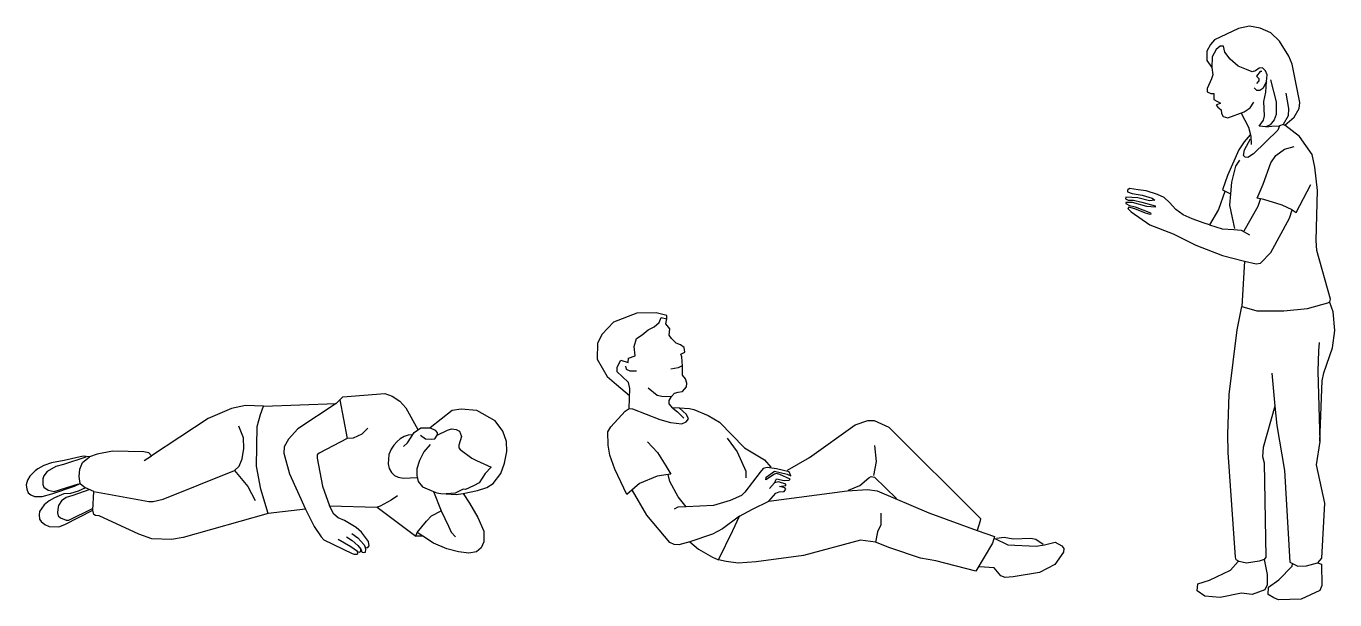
# Model space of a CAD drawing. Header units: millimetres. Extents: x 1284 to 35279, y 955 to 12847.
# Drawn here: x 9924 to 13665, y 978 to 2617 of the extents above; entities that cross this region are included whole.
import ezdxf

# ---------------------------------------------------------------- set-up
doc = ezdxf.new("R2010")
doc.units = ezdxf.units.MM
doc.header["$LTSCALE"] = 20

# ---------------------------------------------------------------- blocks, each defined once
blk = doc.blocks.new('人物動作（CAD素材.com）54')
at = {"color": 0, "linetype": 'ByBlock', "lineweight": -2}
for points in [[(-11.6, 1446.8), (-3.9, 1402.7), (-4.2, 1382.4), (-18.7, 1357.6), (-14.2, 1355.3), (12.6, 1378.8), (26.5, 1403.3), (29, 1420.1), (6.5, 1529.7), (-2.2, 1552.9), (-29.6, 1595.8), (-54.1, 1619), (-84.4, 1632.8), (-115, 1638.3), (-146.3, 1631.9), (-215.3, 1599), (-226.6, 1586.1), (-236.9, 1566.8), (-236.9, 1540.6), (-223, 1520.7)], [(-66.1, 1480.7), (-64.1, 1499.4), (-69.3, 1510.3), (-78.3, 1519.1), (-87.3, 1518.1), (-97.6, 1510.3), (-107.6, 1508.1), (-123.7, 1514.2), (-147.9, 1524.5), (-170.2, 1544.5), (-185.3, 1564.5), (-189.2, 1581.3), (-198.8, 1580.9), (-210.8, 1571.3), (-222, 1550.6), (-223, 1520.7), (-219.8, 1499.5), (-223.2, 1487.9), (-236.3, 1460.4), (-236.3, 1450.7), (-225.1, 1445.9), (-217.4, 1445.9), (-217.4, 1428.5), (-198.1, 1418.3), (-210.1, 1413), (-205.3, 1407.2), (-195.6, 1399), (-194.7, 1388.8), (-190.3, 1380.1), (-176.8, 1376.3), (-130.4, 1393.2), (-113.5, 1405.3), (-102.8, 1421.2)], [(-80.2, 1508.4), (-84.4, 1509.1), (-95.1, 1495.2), (-88.6, 1488.8), (-88.6, 1482.6), (-94.7, 1474.2)], [(-55.4, 1484.6), (-39, 1421.7), (-39, 1386), (-44.4, 1371.2), (-56.2, 1356.6), (-68, 1350.8), (-87.3, 1353.1), (-75.1, 1369.5), (-72.5, 1382.4), (-74.5, 1422.7), (-68.3, 1449.7), (-66.1, 1480.7), (-77.3, 1460.7), (-85.1, 1454.9), (-93.8, 1454.9), (-101.5, 1461.7)], [(-138.6, 1389.8), (-117.8, 1349.7), (-111, 1323.6), (-110.1, 1299.9)], [(-129.1, 966.8), (-136.7, 837.4), (-94, 825.2), (-17.1, 824.7), (50.6, 832), (108.6, 847.5), (114.8, 850.9), (116.1, 858.6), (77.4, 997.2), (75.8, 1026.2), (79, 1168.7), (71.6, 1235.7), (64.5, 1271.2), (27.7, 1322.8), (-14.2, 1355.3)], [(-18.7, 1357.6), (-29.7, 1353.4), (-34.2, 1341.5), (-103.8, 1273.3), (-120.2, 1263.1), (-127.5, 1263.6), (-132.3, 1268.4), (-128.9, 1284.9), (-112, 1316.3)], [(-68, 1350.8), (-51.6, 1352.7), (-29.7, 1353.4)], [(-113.5, 1327.4), (-129.9, 1307.6), (-145.8, 1285.4), (-177.8, 1211.4), (-192.3, 1170.3), (-169.5, 1159.7)], [(-185.5, 1166), (-203.4, 1114.2), (-229.2, 1070.5), (-245, 1075), (-278.7, 1088.3), (-304.2, 1099.2), (-325.7, 1114.4), (-343.9, 1134.2), (-359.1, 1148.5), (-377.7, 1157.8), (-410.4, 1168.1), (-432.9, 1170.4), (-458.1, 1174.8), (-463.3, 1169.7), (-463.3, 1165.2), (-450.2, 1160.7), (-422.2, 1155.9), (-393.5, 1147.3), (-385.8, 1141.2), (-401, 1139.7), (-433.9, 1147.9), (-468.9, 1149.9), (-469, 1144.9), (-462.3, 1141.6), (-446.5, 1140.9), (-422.9, 1135.3), (-384.2, 1125.1), (-384.2, 1121), (-408.3, 1122.7), (-449.8, 1134.2), (-468.1, 1134.6), (-468.1, 1131.9), (-458.4, 1125.6), (-441.8, 1122.5), (-397.9, 1104.8), (-396.9, 1101.6), (-398.7, 1099.8), (-412.6, 1103.9), (-442.4, 1116), (-460.1, 1121.1), (-462.8, 1117.5), (-452.8, 1107.9), (-399.7, 1070.7), (-332.9, 1045.1), (-268.2, 1012.2), (-192.3, 983.2), (-129.1, 966.8), (-96.1, 959.2), (-84, 961.1), (-54.1, 992.1), (-0.4, 1089.7), (7.3, 1113.4), (-22.1, 1127.3), (-74.3, 1143.2), (-93.1, 1146.6), (-76.2, 1186.7), (-54, 1247.7), (-40, 1268.9), (-14.8, 1287.3), (12.7, 1294.1)], [(-143.4, 1255.4), (-155, 1238), (-166.6, 1193), (-169.5, 1159.7), (-172.4, 1126.8), (-164.7, 1090.5), (-158.4, 1060.1)], [(7.3, 1113.4), (18, 1105.7), (60, 1186.4)], [(-83.5, 1146.1), (-91.2, 1123.4), (-130.9, 1052.8)], [(-229.2, 1070.5), (-193.2, 1059.6), (-160.3, 1057.2), (-138.6, 1055.2), (-114.9, 1041.7)], [(-72.7, 114.2), (-87.4, 109.6), (-123.5, 104.3), (-144.4, 108.9), (-152.9, 113.8), (-155.5, 121.4), (-176, 419.7), (-177, 472.3), (-173.2, 586), (-149.9, 770.4), (-136.7, 837.5)], [(86.1, 452.6), (92.2, 624.6), (97.3, 648), (122.2, 719.3), (128.8, 768.6), (123.8, 822.1), (114.1, 848.5)], [(84.1, 734.9), (81.9, 710.5), (80, 652.4), (86.1, 451.7), (75.5, 385.2), (99.6, 275.2), (90.5, 118.4), (79.1, 104.6)], [(-51.3, 646.9), (-43.1, 552.5), (-36.7, 497), (-15.3, 368.6), (-0.1, 106.5), (23, 95.7), (48.1, 96.7), (79.1, 104.6), (90.5, 101.2), (91.2, 40.2), (86.3, 25.8), (32.5, 0.8), (-32.5, -0.8), (-45.3, 4.8), (-61.7, 14.6), (-61, 35.3), (-31.2, 55.9), (6.9, 95.3), (7.9, 101.9)], [(-43.1, 552.5), (-76.3, 434.1), (-77.9, 408.8), (-72.7, 390.8), (-68.7, 120.7), (-72.7, 114.2), (-64.7, 71.7), (-64.4, 41.8), (-71.6, 27.7), (-107, 14.6), (-137.9, 18.2), (-198.6, 5.7), (-242.8, 10), (-264.5, 24.8), (-262.5, 45.1), (-229.1, 55), (-169.2, 83.5), (-147.9, 109.1)]]:
    blk.add_lwpolyline(points, dxfattribs=at)
blk = doc.blocks.new('人物動作（CAD素材.com）55')
at = {"color": 0, "linetype": 'ByBlock', "lineweight": -2}
for points in [[(-30, 200.5), (-15.4, 216.9), (-9.5, 228.2), (12, 223.5), (26.6, 224), (29.6, 227.5), (-0.1, 240.1), (-9.7, 243.1), (-15.9, 241.8), (-40.4, 225.3), (-38.9, 232.9), (-15.9, 249.7), (20.9, 241.1), (30.8, 236.6), (26.1, 247.7), (-9.5, 256.4), (-36.4, 260.6), (-47.8, 257.9), (-56.7, 247.3), (-100.2, 190.4), (-110.1, 180.3), (-142.2, 166.4), (-189.9, 152.1), (-268.3, 148.1), (-290.5, 176.8), (-315, 220.3), (-318.9, 240.8), (-350.6, 235.6), (-401.5, 214.9), (-437.8, 183), (-471.7, 256.2), (-485.8, 296.2), (-490.7, 324.1), (-491.4, 362.2), (-483, 376.3), (-441.8, 421), (-431.1, 428.9), (-421.3, 428.2), (-343.1, 398), (-312.7, 389.1), (-280.1, 385.7), (-268.3, 390.6), (-261.4, 399.3), (-267.2, 411.9), (-288.1, 430.7), (-305.6, 430), (-316.1, 442.6), (-316.1, 452.2), (-309.8, 463.3), (-301.4, 473.2), (-290.5, 475.7), (-278.6, 477.2), (-267.3, 490.8), (-265.8, 501.2), (-269.9, 514.2), (-278.5, 524.6), (-278.1, 550.3), (-280.1, 576.9), (-282.9, 584.8), (-271.4, 590.2), (-273.4, 603.4), (-283.7, 611), (-296.6, 615.6), (-309.4, 628.8), (-316, 639), (-314.6, 656.6), (-325.6, 671.3), (-323.5, 685), (-323.5, 695.1), (-354.1, 702.3), (-409.1, 701.7), (-475.3, 676.1), (-507.5, 641.1), (-520.9, 616.1), (-522, 569.9), (-493.6, 520.4), (-466.9, 497.8), (-430.2, 466.7)], [(-431.1, 428.9), (-429.1, 486), (-432.5, 503.8), (-450.8, 520.4), (-464.7, 533.8), (-464.7, 547.1), (-454.7, 567.2), (-434.1, 561), (-433, 573.3), (-413.6, 579.9), (-416.3, 606.6), (-409.7, 629.4), (-394.1, 640), (-376.9, 653.9), (-359.1, 662.8), (-345.2, 674.5), (-339, 688.9), (-323.5, 685)], [(-441, 550.4), (-439.1, 541.5), (-428.8, 537.1), (-410.2, 537.1)], [(-279.7, 551.4), (-290.3, 545.2), (-311.6, 541.8)], [(-376.5, 488.2), (-350.9, 467.4), (-337.9, 464.1), (-309.8, 463.3)], [(-305.6, 430), (-292.9, 419.9), (-274.6, 401.8)], [(-288.1, 430.7), (-258.2, 429.5), (-245.9, 426.2), (-205, 408.8), (-172.4, 390.2), (-100.7, 317.1), (-44, 282.1), (-26.2, 261.1)], [(21.8, 253.1), (84.6, 289.3), (215.3, 382.7), (250.9, 394.9), (269.2, 394.4), (311.5, 375.5), (572.9, 115.2), (572.3, 108.5), (563.4, 80.7)], [(-150.4, 344.1), (-122.6, 305.2), (-97.5, 249.6), (-97.5, 231.2)], [(-378.4, 333.9), (-350.2, 303.5), (-325.7, 265.3), (-311.3, 241.4), (-318.9, 240.8)], [(268.3, 237.6), (276.5, 278), (271.3, 322.9)], [(195.7, 195.7), (228.6, 209.1), (254.6, 231), (260.9, 234.7), (270.5, 233.2), (333.6, 171.6)], [(-257.1, 48.3), (-232.3, 27.2), (-192.6, 4.2), (-175.4, -3.2), (-134.2, 80.6), (-115.3, 121.8), (-164, 85), (-193, 69.8), (-257.1, 48.3), (-288.6, 39.8), (-302, 40.1), (-314.6, 46.1), (-380.6, 123.9), (-421.3, 195.1)], [(-115.3, 121.8), (-77.9, 141.1), (-31.6, 164.7), (-11.2, 186.9), (-2, 191.4), (11.8, 192.1), (16.5, 198.3), (14, 202.8), (-1.1, 206), (16.7, 209.2), (16.7, 212.7), (-3.6, 219.1), (-15.4, 216.9)], [(-31.6, 164.7), (191.9, 194.2), (250.3, 197.5), (278.1, 194.2), (426.1, 130.8), (563.4, 80.7), (613.6, 63.2), (607.3, 44.7), (560.2, -35.8), (445.3, -6.1), (401.9, 1.7), (314, 31.3), (273.2, 47.3)], [(-268.3, 148.1), (-291.5, 147.2), (-302.4, 141.5)], [(288.1, 129.6), (288.4, 96.6), (278.8, 76.9), (273.2, 47.3), (230.2, 52.5), (67.8, 8.7), (-67.8, -8.7), (-119.7, -12.4), (-153.5, -8), (-175.4, -3.2)], [(612.6, 58.3), (651.6, 39.4), (732.4, 35.3), (756.5, 39.8), (787.2, 46.8), (805.8, 36.8), (811.7, 28.7), (810.6, 18.3), (786.1, -16.6), (742.4, -39.6), (666.4, -51.8), (643.4, -53.6), (631.9, -48.8), (612.3, -26.6), (570.4, -23.6)], [(619.3, 58.3), (641.2, 61.7), (667.1, 56.8), (716.8, 58.3), (731.6, 56.1), (752, 41.3)]]:
    blk.add_lwpolyline(points, dxfattribs=at)
blk = doc.blocks.new('人物動作（CAD素材.com）56')
at = {"color": 0, "linetype": 'ByBlock', "lineweight": -2}
blk.add_line((480.3, 399.2), (502.1, 288.5), dxfattribs=at)
for points in [[(470.6, 388.6), (480.3, 399.2), (489, 407.6), (609, 417.2), (629.9, 409.4), (651.7, 395.4), (669.7, 376.5), (703.5, 314.5)], [(275.7, 74.5), (254.5, 143.8), (242.1, 209.5), (244.7, 322.7), (253.5, 356.9), (262.5, 381.3), (210.7, 382.6), (171.4, 374.4), (104.2, 345.4), (-57.7, 238.8)], [(262.5, 381.3), (470.6, 388.6), (360.5, 316), (334.1, 286.5), (321.7, 264.8), (320.7, 247.2), (336.7, 187.7), (382.3, 86.9), (407.3, 37.5), (427.5, 7.3), (434.7, -1.2), (516, -40.2), (522, -41.6), (528.9, -41.6), (531.9, -39.8), (531.3, -34.1), (535.6, -35.7), (537.7, -35.5), (540.4, -33.6), (540.3, -27.9)], [(833, 131.6), (874.3, 140.2), (900.6, 148.8), (918.5, 159.8), (940.9, 189.1), (951.2, 218.1), (957.8, 251.2), (957.1, 280.5), (946.8, 309.5), (925, 338.8), (872.3, 368.4), (827.8, 372.9), (801.9, 369.1), (739.3, 319)], [(-222.8, 137.6), (-245.9, 147.6), (-266.8, 138.4), (-289.3, 131.4), (-307.9, 130.3), (-334.8, 118.8), (-349.8, 110.8), (-364.4, 98.9), (-371, 89.8), (-377.3, 80), (-378.8, 70.2), (-377.3, 58.1), (-373.1, 51.7), (-362.7, 42.8), (-349.8, 37.1), (-322.6, 35.9), (-305.4, 43.1), (-225.2, 84.1), (-222.8, 137.6), (-65.6, 108.7), (-52.8, 108.7), (-24.2, 115.6), (179.6, 197.3), (192.7, 209.4), (201.7, 230.4), (206.5, 260), (205.1, 290.7), (192, 323.8)], [(561, 318), (543.4, 301.4), (518.6, 289.5), (502.1, 288.5), (421.8, 246.8), (416.3, 242), (416.3, 232.1), (430.8, 152.6), (451, 95.8)], [(662.8, 265.8), (674.2, 276.6), (693.3, 306.1), (712.5, 319), (739.3, 319), (752.7, 312.4), (758.7, 304.8), (758.9, 298.6)], [(710.9, 298.1), (725.4, 288), (742.4, 286.9), (751.8, 287.6), (758.9, 298.6), (788.3, 312.8), (800.1, 316.5), (813.4, 314.5), (822.8, 309.4), (828.3, 294.7), (820.5, 269.6), (820.5, 262), (824.7, 256.8), (857.9, 232.6), (871.4, 225.8), (913.3, 206.7), (896.4, 188.4), (879.2, 162.2), (863, 153.6), (840.2, 142.6), (833, 144), (810.6, 132.9), (784.3, 130.2), (813, 129.1), (833, 131.6), (851.6, 104), (875, 63.3), (892.3, 24.3), (891.9, -6.7), (884.7, -24), (871.2, -35), (849.2, -39.1), (819.5, -35), (786.8, -26.7), (748.8, -10.5), (717.8, 9.8), (701.6, 20.5)], [(686, 298.7), (676, 298.6), (664.4, 294.4), (653.5, 287.5), (644.5, 280.5), (634.7, 269.6), (627, 257.9), (620.9, 242.5), (619.3, 216.3), (621.6, 202.8), (627.9, 191.6), (636.7, 183.2), (647.5, 178.1), (662.7, 175.2), (700.3, 177.5)], [(738.5, 271.2), (720.6, 250.9), (708.1, 225.8), (701.2, 202.3), (700.9, 182.7), (704.7, 165.4), (717.1, 150.3), (748.5, 137.4), (758.2, 133.1), (769, 131.2), (784.3, 130.2)], [(-261.8, 160), (-264.5, 180.4), (-262.5, 201.1), (-254.5, 220), (-235.2, 236.2), (-252.5, 237.8), (-307, 225.6), (-343.1, 218.7), (-364.9, 211.3), (-382, 202.1), (-390.3, 196.3), (-405.2, 180.9), (-411.9, 169.2), (-415.8, 156.3), (-413.5, 143.9), (-410.5, 133.3), (-402.7, 127.6), (-392.3, 122.8), (-370, 122.5), (-342.5, 130.1), (-277.4, 152.9), (-261.8, 160), (-245.9, 147.6)], [(-245.4, 235.6), (-309.4, 214.3), (-331.2, 208.3), (-355.3, 194), (-365.4, 181.9), (-368, 173.3), (-368.2, 157.7), (-365.4, 149.7), (-353.3, 141.2), (-335.8, 137.7), (-265.8, 158.8)], [(-79, 225.9), (-57.7, 238.8), (-65.2, 247.6), (-79.4, 250.7), (-169, 252.8), (-212.8, 243.5), (-235.2, 236.2)], [(179.6, 197.3), (217.5, 151.1), (238.6, 111.8)], [(-236.7, 142.3), (-282, 126.2), (-301.7, 120.4), (-314.6, 110.3), (-323.6, 97.4), (-325.6, 87.1), (-326.1, 76.3), (-324, 67.8), (-317.6, 62), (-301, 55.4), (-293.5, 55.4), (-226.5, 88.2)], [(645.3, 124.5), (627.8, 112.1), (595.8, 95.3), (587.1, 92.8), (697.5, 9.8)], [(748.5, 137.4), (770.2, 81.9), (791.2, 37.8), (798.8, 21.2), (810.9, 7.8)], [(382.3, 86.9), (275.7, 74.5), (33.4, 5.9), (0, 0), (-56.9, 1.7), (-94.1, 15.5), (-206.9, 67.6), (-217.9, 69), (-222.4, 71.7), (-225.2, 84.1)], [(514.6, 17.5), (531.9, 5.2), (549.3, -14.4), (553, -21.1), (556.2, -23.5), (560.6, -22.8), (564.6, -18.3), (562.6, -5.7), (543, 21.2), (527.4, 34.8), (493.6, 54.8), (475.9, 61.9), (463.3, 72), (451, 95.8), (587.1, 92.8)], [(717.8, 9.8), (697.5, 9.8), (701.6, 20.5), (728.5, 52.6), (742.3, 67.4), (770.2, 81.9)], [(499.4, 7.3), (515.9, -2.9), (532.1, -17.3), (540.3, -27.9), (542.6, -30.9), (542.6, -34.1), (544.3, -35.9), (549, -37.2), (554.4, -36.3), (555.1, -28.9), (553, -21.1)], [(531.3, -34.1), (512.2, -20.7), (476.3, -0.3)]]:
    blk.add_lwpolyline(points, dxfattribs=at)

msp = doc.modelspace()

# ---------------------------------------------------------------- block references
for name, p in [('人物動作（CAD素材.com）54', (13535.8, 979.1)), ('人物動作（CAD素材.com）55', (12078.6, 1095.9)), ('人物動作（CAD素材.com）56', (10340.2, 1150.6))]:
    msp.add_blockref(name, p)

doc.saveas('drawing.dxf')
